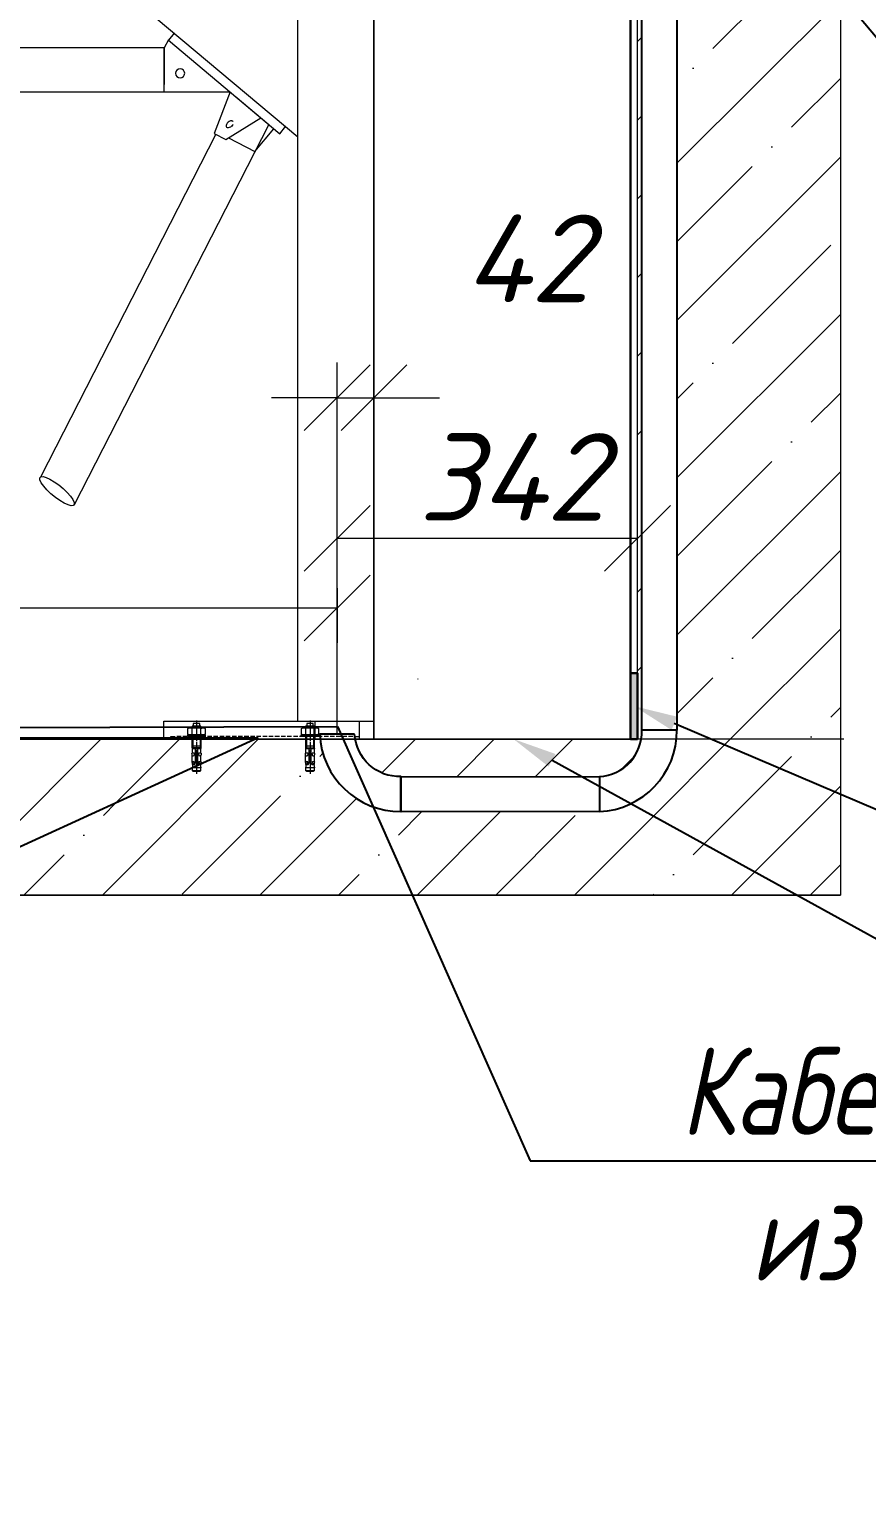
# Model space of a CAD drawing. Header units: millimetres. Extents: x 4247 to 622543, y -201358 to 142419.
# Drawn here: x 281899 to 282855, y -166163 to -164489 of the extents above; entities that cross this region are included whole.
import ezdxf
from ezdxf import colors
from ezdxf.entities.mleader import LeaderData, LeaderLine
from ezdxf.math import Vec2, Vec3

# ---------------------------------------------------------------- set-up
doc = ezdxf.new("R2010")
doc.units = ezdxf.units.MM
doc.linetypes.add('0', pattern=[0])
doc.layers.get('DEFPOINTS').update_dxf_attribs({"color": 252, "lineweight": 9})
doc.layers.add('PDF _Геометрия', color=7, linetype='Continuous')
doc.styles.add('ISOCPEUR100', font='isocpeur.ttf', dxfattribs={"oblique": 15, "height": 100})
doc.styles.add('ISOCPEUR_I', font='isocpeui.ttf', dxfattribs={"width": 0.8, "height": 250})
doc.dimstyles.new('Размеры_text_m75', dxfattribs={"dimtxt": 100, "dimasz": 75, "dimexe": 40, "dimexo": 0, "dimgap": 20, "dimtad": 1, "dimdec": 0, "dimzin": 0, "dimdsep": 46, "dimtxsty": 'ISOCPEUR100', "dimblk": 'OBLIQUE', "dimcen": 1, "dimclrd": 202, "dimclre": 202, "dimclrt": 202, "dimadec": 0, "dimazin": 0, "dimtfac": 1, "dimtdec": 0, "dimtix": 1, "dimtmove": 0, "dimatfit": 0, "dimfxl": 50, "dimtolj": 1, "dimtzin": 0, "dimlwd": 9, "dimlwe": 9, "dimarcsym": 0})
pattern_1 = [(45, (208165.9, -115546.28), (-89.80256, 89.80256), []), (45, (208255.7, -115546.28), (-89.80256, 89.80256), [158.75, -31.75, 0, -31.75])]

# ---------------------------------------------------------------- blocks, each defined once
blk = doc.blocks.new('_Oblique')
at = {"color": 0, "linetype": 'ByBlock', "lineweight": -2}
blk.add_line((-0.5, -0.5), (0.5, 0.5), dxfattribs=at)
blk = doc.blocks.new('*D472')
at = {"color": 202, "lineweight": 9, "transparency": 16777216}
for p, q in [((281500.3, -164510.3), (281500.3, -164068.3)), ((282292.6, -164259.1), (282292.6, -164068.3)), ((282292.6, -164108.3), (281500.3, -164108.3))]:
    blk.add_line(p, q, dxfattribs=at)
at = {"layer": 'DEFPOINTS', "color": 0, "linetype": '0', "transparency": 16777216}
for p in [(281500.3, -164108.3), (282292.6, -164259.1), (281500.3, -164510.3)]:
    blk.add_point(p, dxfattribs=at)
at = {"color": 202, "linetype": '0', "lineweight": 9, "transparency": 16777216, "xscale": 75, "yscale": 75, "zscale": 75, "rotation": 180}
blk.add_blockref('_Oblique', (281500.3, -164108.3), dxfattribs=at)
at = {"color": 202, "linetype": '0', "lineweight": 9, "transparency": 16777216, "xscale": 75, "yscale": 75, "zscale": 75}
blk.add_blockref('_Oblique', (282292.6, -164108.3), dxfattribs=at)
at = {"color": 202, "linetype": '0', "lineweight": 9, "transparency": 16777216, "insert": (281896.5, -164038.3), "char_height": 100, "attachment_point": 5, "style": 'ISOCPEUR100'}
blk.add_mtext('\\A1;792', dxfattribs=at)
blk = doc.blocks.new('*D474')
at = {"color": 202, "lineweight": 9, "transparency": 16777216}
for p, q in [((282250.6, -165293.8), (282250.6, -165030.1)), ((282593.5, -165272.4), (282593.5, -165030.1)), ((282250.6, -165070.1), (282593.5, -165070.1))]:
    blk.add_line(p, q, dxfattribs=at)
at = {"layer": 'DEFPOINTS', "color": 0, "linetype": '0', "transparency": 16777216}
for p in [(282593.5, -165070.1), (282593.5, -165272.4), (282250.6, -165293.8)]:
    blk.add_point(p, dxfattribs=at)
at = {"color": 202, "linetype": '0', "lineweight": 9, "transparency": 16777216, "xscale": 75, "yscale": 75, "zscale": 75, "rotation": 180}
blk.add_blockref('_Oblique', (282250.6, -165070.1), dxfattribs=at)
at = {"color": 202, "linetype": '0', "lineweight": 9, "transparency": 16777216, "xscale": 75, "yscale": 75, "zscale": 75}
blk.add_blockref('_Oblique', (282593.5, -165070.1), dxfattribs=at)
at = {"color": 202, "linetype": '0', "lineweight": 9, "transparency": 16777216, "insert": (282450.2, -165000.1), "char_height": 100, "attachment_point": 5, "style": 'ISOCPEUR100'}
blk.add_mtext('\\A1;342', dxfattribs=at)
blk = doc.blocks.new('*D475')
at = {"color": 202, "lineweight": 9, "transparency": 16777216}
for p, q in [((281458.2, -165127), (281458.2, -165189.7)), ((282250.6, -165127), (282250.6, -165189.7)), ((281458.2, -165149.7), (282250.6, -165149.7))]:
    blk.add_line(p, q, dxfattribs=at)
at = {"layer": 'DEFPOINTS', "color": 0, "linetype": '0', "transparency": 16777216}
for p in [(281458.2, -165127), (282250.6, -165127), (282250.6, -165149.7)]:
    blk.add_point(p, dxfattribs=at)
at = {"color": 202, "linetype": '0', "lineweight": 9, "transparency": 16777216, "xscale": 75, "yscale": 75, "zscale": 75, "rotation": 180}
blk.add_blockref('_Oblique', (281458.2, -165149.7), dxfattribs=at)
at = {"color": 202, "linetype": '0', "lineweight": 9, "transparency": 16777216, "xscale": 75, "yscale": 75, "zscale": 75}
blk.add_blockref('_Oblique', (282250.6, -165149.7), dxfattribs=at)
at = {"color": 202, "linetype": '0', "lineweight": 9, "transparency": 16777216, "insert": (281734.8, -165079.7), "char_height": 100, "attachment_point": 5, "style": 'ISOCPEUR100'}
blk.add_mtext('\\A1;792', dxfattribs=at)
blk = doc.blocks.new('*D490')
at = {"color": 202, "lineweight": 9, "transparency": 16777216}
for p, q in [((282250.6, -165293.8), (282250.6, -164869.6)), ((282292.6, -165029.6), (282292.6, -164869.6)), ((282250.6, -164909.6), (282175.6, -164909.6)), ((282250.6, -164909.6), (282292.6, -164909.6)), ((282292.6, -164909.6), (282367.6, -164909.6))]:
    blk.add_line(p, q, dxfattribs=at)
at = {"layer": 'DEFPOINTS', "color": 0, "linetype": 'ByBlock', "transparency": 16777216}
for p in [(282292.6, -164909.6), (282292.6, -165029.6), (282250.6, -165293.8)]:
    blk.add_point(p, dxfattribs=at)
at = {"color": 202, "linetype": 'ByBlock', "lineweight": 9, "transparency": 16777216, "xscale": 75, "yscale": 75, "zscale": 75}
blk.add_blockref('_Oblique', (282250.6, -164909.6), dxfattribs=at)
at = {"color": 202, "linetype": 'ByBlock', "lineweight": 9, "transparency": 16777216, "xscale": 75, "yscale": 75, "zscale": 75, "rotation": 180}
blk.add_blockref('_Oblique', (282292.6, -164909.6), dxfattribs=at)
at = {"color": 202, "linetype": 'ByBlock', "lineweight": 30, "transparency": 16777216, "insert": (282467.5, -164750.6), "char_height": 100, "attachment_point": 5, "style": 'ISOCPEUR100'}
blk.add_mtext('\\A1;42', dxfattribs=at)
blk = doc.blocks.new('*D492')
at = {"color": 202, "lineweight": 9, "transparency": 16777216}
for p, q in [((282585.5, -165299.5), (282585.5, -164068.2)), ((282593.5, -165299.5), (282593.5, -164068.2)), ((282585.5, -164108.2), (282510.5, -164108.2)), ((282585.5, -164108.2), (282593.5, -164108.2)), ((282593.5, -164108.2), (282959.1, -164108.2))]:
    blk.add_line(p, q, dxfattribs=at)
at = {"layer": 'DEFPOINTS', "color": 0, "linetype": '0', "transparency": 16777216}
for p in [(282593.5, -164108.2), (282585.5, -165299.5), (282593.5, -165299.5)]:
    blk.add_point(p, dxfattribs=at)
at = {"color": 202, "linetype": '0', "lineweight": 9, "transparency": 16777216, "xscale": 75, "yscale": 75, "zscale": 75}
blk.add_blockref('_Oblique', (282585.5, -164108.2), dxfattribs=at)
at = {"color": 202, "linetype": '0', "lineweight": 9, "transparency": 16777216, "xscale": 75, "yscale": 75, "zscale": 75, "rotation": 180}
blk.add_blockref('_Oblique', (282593.5, -164108.2), dxfattribs=at)
at = {"color": 202, "linetype": '0', "lineweight": 9, "transparency": 16777216, "insert": (282900.7, -164038.2), "char_height": 100, "attachment_point": 5, "style": 'ISOCPEUR100'}
blk.add_mtext('\\A1;8', dxfattribs=at)

msp = doc.modelspace()

# ---------------------------------------------------------------- hatches: boundary and pattern name
at = {"linetype": '0', "lineweight": 9, "transparency": 33554636}
h = msp.add_hatch(dxfattribs=at)
h.set_pattern_fill('ANSI35', color=256, scale=20)
h.set_pattern_definition([(45, (202863.25, -115546.28), (-89.80256, 89.80256), []), (45, (202953.05, -115546.28), (-89.80256, 89.80256), [158.75, -31.75, 0, -31.75])])
edge = h.paths.add_edge_path()
edge.add_arc((282547.158, -162920.263), 51.432, 3.30142, 25.687794)
edge.add_line((282593.507, -162897.969), (282593.507, -165299.572))
edge.add_line((282593.507, -165299.572), (282598.289, -165295.74))
edge.add_arc((282547.026, -165290.797), 51.501, 354.491893, 360)
edge.add_line((282598.527, -165290.797), (282598.505, -165289.3))
edge.add_line((282598.505, -165289.3), (282598.505, -162917.302))
h = msp.add_hatch(dxfattribs=at)
h.set_pattern_fill('ANSI35', color=256, scale=20)
h.set_pattern_definition(pattern_1)
h.paths.add_polyline_path([(280348.505, -163545.531, -0.30734063), (280277.234, -163514.973, 0.512368), (280161.836, -163514.973), (280161.836, -164742.67), (280348.477, -164602.857)])
h.paths.add_polyline_path([(280348.477, -164602.857), (280161.836, -164742.67), (280161.836, -164857.866), (280348.471, -164833.523)])
h.paths.add_polyline_path([(280348.471, -164833.523), (280161.836, -164857.866), (280161.836, -165362.263), (280348.459, -165282.741)])
h.paths.add_polyline_path([(280348.459, -165289.758), (280348.459, -165282.741), (280161.836, -165362.263), (280161.836, -165477.517), (281274.881, -165477.517), (281327.626, -165382.285), (280437.061, -165382.245, -0.40026962)])
h.paths.add_polyline_path([(282085.021, -165332.418), (282085.021, -165332.235), (282088.874, -165318.905, 0.66389322), (282084.777, -165315.52), (282085.021, -165315.52), (282085.021, -165310.466), (282085.021, -165299.574), (282052.521, -165299.574), (281500.323, -165299.571), (281500.323, -165299.574), (281483.327, -165299.574), (281477.818, -165299.574, -0.38318837), (281385.738, -165382.279), (281385.473, -165382.279), (281385.473, -165382.287), (281327.626, -165382.285), (281274.881, -165477.517), (281768.698, -165477.517)], flags=16)
h.paths.add_polyline_path([(282291.551, -165376.722, -0.28632763), (282231.075, -165299.574), (282219.589, -165299.574), (282219.589, -165301.664), (282215.071, -165310.48), (282215.071, -165299.574), (282095.015, -165299.574), (282095.015, -165309.598), (282095.015, -165310.212), (282085.021, -165310.212), (282085.021, -165299.574), (282052.521, -165299.574), (281500.323, -165299.571), (281500.323, -165299.574), (281483.327, -165299.574), (281477.818, -165299.574, -0.38318837), (281385.738, -165382.279), (281385.473, -165382.279), (281385.473, -165382.287), (281327.626, -165382.285), (281274.881, -165477.517), (282336.237, -165477.517)])
h.paths.add_polyline_path([(282088.012, -165328.48), (282085.811, -165328.48), (282085.458, -165330.158, 0.15556994)], flags=16)
h.paths.add_polyline_path([(282086.46, -165315.52), (282086.46, -165315.802), (282090.018, -165316.734), (282090.018, -165316.452)], flags=16)
h.paths.add_polyline_path([(282088.379, -165327.373), (282088.671, -165325.515), (282084.885, -165325.515, -0.60095481)], flags=16)
h.paths.add_polyline_path([(282085.021, -165336.471), (282085.021, -165332.235), (282090.018, -165332.235), (282088.996, -165318.075, 0.56343376), (282084.777, -165315.52), (282085.021, -165315.52), (282085.021, -165310.466), (282095.015, -165310.466), (282095.015, -165315.351), (282095.015, -165325.487), (282093.595, -165325.487), (282095.644, -165335.228), (282095.015, -165335.228), (282093.772, -165336.471)], flags=16)
h.paths.add_polyline_path([(282218.573, -165310.466), (282218.573, -165315.464), (282219.589, -165315.464), (282219.589, -165311.539)], flags=16)
h.paths.add_polyline_path([(282223.167, -165325.487), (282223.797, -165328.48), (282224.587, -165328.48), (282224.587, -165325.487)], flags=16)
h.paths.add_polyline_path([(282216.007, -165325.515), (282214.455, -165325.515, -0.60094796), (282217.952, -165327.374), (282218.21, -165325.515), (282216.007, -165325.515), (282214.591, -165332.235), (282219.589, -165332.235), (282217.952, -165327.374, 0.36619695), (282216.082, -165325.163), (282216.067, -165325.233), (282219.589, -165325.233), (282219.589, -165332.235), (282224.587, -165332.235), (282224.587, -165336.471), (282214.591, -165336.471), (282214.591, -165332.235)], flags=16)
h.paths.add_polyline_path([(282219.589, -165302.899), (282219.589, -165309.252), (282223.091, -165310.494), (282223.091, -165310.212)], flags=16)
h = msp.add_hatch(dxfattribs=at)
h.set_pattern_fill('ANSI35', color=256, scale=20)
h.set_pattern_definition(pattern_1)
h.paths.add_polyline_path([(282825.193, -163514.973, -0.54720999), (282708.905, -163514.973, 0.28909253), (282638.571, -163486.542), (282638.571, -163617.769), (282825.193, -163830.479)])
h.paths.add_polyline_path([(282825.193, -163830.479), (282638.571, -163617.769), (282638.571, -165282.741), (282678.071, -165299.573), (282825.193, -165299.574)])
at = {"linetype": 'ByBlock', "lineweight": 30}
h = msp.add_hatch(color=5, dxfattribs=at)
h.dxf.hatch_style = 1
h.paths.add_polyline_path([(282593.507, -165224.134), (282585.518, -165224.134), (282585.518, -165299.54), (282593.507, -165299.54)])
at = {"linetype": '0', "lineweight": 9, "transparency": 33554636}
h = msp.add_hatch(dxfattribs=at)
h.set_pattern_fill('ANSI35', color=256, scale=20)
h.set_pattern_definition(pattern_1)
edge = h.paths.add_edge_path()
edge.add_line((282085.021, -165332.418), (282085.021, -165326.125))
edge.add_spline(control_points=[(282084.879, -165325.544), (282084.907, -165326.814), (282085.471, -165327.831), (282086.177, -165327.831)], knot_values=[0, 0, 0, 0, 1, 1, 1, 1], degree=3, periodic=0)
edge.add_spline(control_points=[(282086.177, -165319.106), (282086.912, -165319.106), (282087.476, -165317.496), (282087.448, -165315.52)], knot_values=[0, 0, 0, 0, 1, 1, 1, 1], degree=3, periodic=0)
edge.add_spline(control_points=[(282084.765, -165315.548), (282084.794, -165317.525), (282085.415, -165319.106), (282086.177, -165319.106)], knot_values=[0, 0, 0, 0, 1, 1, 1, 1], degree=3, periodic=0)
edge.add_line((282083.748, -165309.598), (282085.021, -165309.598))
edge.add_line((282085.021, -165309.598), (282085.021, -165307.473))
edge.add_line((282085.021, -165307.473), (282085.021, -165299.574))
edge.add_line((282085.021, -165299.574), (282052.521, -165299.574))
edge.add_line((282052.521, -165299.574), (281500.323, -165299.565))
edge.add_line((281500.323, -165299.565), (281500.323, -165299.574))
edge.add_line((281500.323, -165299.574), (281477.818, -165299.574))
edge.add_arc((281385.742, -165289.673), 92.606, 269.997443, 353.862447, ccw=False)
edge.add_line((281385.738, -165382.279), (281385.473, -165382.279))
edge.add_line((281385.473, -165382.279), (281385.473, -165382.287))
edge.add_line((281385.473, -165382.287), (281327.626, -165382.285))
edge.add_line((281327.626, -165382.285), (281274.881, -165477.517))
edge.add_line((281274.881, -165477.517), (281768.698, -165477.517))
edge.add_line((281768.698, -165477.517), (282085.021, -165332.418))
h = msp.add_hatch(dxfattribs=at)
h.set_pattern_fill('ANSI35', color=256, scale=20)
h.set_pattern_definition(pattern_1)
h.paths.add_polyline_path([(282597.774, -165299.572), (282292.607, -165299.568), (282292.607, -165299.574), (282271.23, -165299.574, 0.37480404), (282323.645, -165342.279), (282323.645, -165342.5), (282549.969, -165342.213, 0.3487971)])
h = msp.add_hatch(dxfattribs=at)
h.set_pattern_fill('ANSI35', color=256, scale=20)
h.set_pattern_definition(pattern_1)
h.paths.add_polyline_path([(282825.193, -165362.263), (282678.071, -165299.573), (282638.027, -165299.572, -0.25922652), (282585.95, -165373.193), (282775.485, -165477.517), (282825.193, -165477.517)])
h = msp.add_hatch(dxfattribs=at)
h.set_pattern_fill('ANSI35', color=256, scale=20)
h.set_pattern_definition(pattern_1)
h.paths.add_polyline_path([(282825.193, -165299.574), (282678.071, -165299.573), (282825.193, -165362.263)])
h = msp.add_hatch(dxfattribs=at)
h.set_pattern_fill('ANSI35', color=256, scale=20)
h.set_pattern_definition(pattern_1)
h.paths.add_polyline_path([(282585.95, -165373.193, -0.10096262), (282549.969, -165382.251), (282323.256, -165382.279, -0.08756021), (282291.551, -165376.722), (282336.237, -165477.517), (282775.485, -165477.517)])

# ---------------------------------------------------------------- linework, layer by layer
at = {"color": 18, "linetype": '0', "lineweight": 9, "true_color": 0x000000}
for p, q in [((282825.193, -163514.973), (282825.193, -165477.517)), ((280393.522, -165299.566), (282593.507, -165299.54)), ((282829.263, -165299.574), (280393.522, -165299.546)), ((282825.193, -165477.517), (280161.836, -165477.517)), ((280992.648, -165477.517), (282825.193, -165477.517))]:
    msp.add_line(p, q, dxfattribs=at)
at = {"color": 30, "linetype": '0', "lineweight": 25, "true_color": 0xff8000}
msp.add_line((282638.571, -165289.3), (282598.505, -165289.3), dxfattribs=at)
msp.add_lwpolyline([(282638.571, -163486.542), (282638.571, -165289.3), (282598.505, -165289.3), (282598.505, -163508.79)], dxfattribs=at)
at = {"color": 18, "linetype": '0', "lineweight": 9, "true_color": 0x000000}
msp.add_lwpolyline([(282593.507, -165299.54), (282593.507, -163514.973)], dxfattribs=at)
at = {"color": 30, "linetype": 'ByBlock', "lineweight": 30, "true_color": 0xf8991e}
msp.add_lwpolyline([(282585.507, -164380.143), (282585.518, -165299.54)], dxfattribs=at)
at = {"color": 5, "linetype": 'ByBlock', "lineweight": 30}
msp.add_lwpolyline([(282593.507, -165299.54), (282585.518, -165299.54), (282585.518, -165224.134), (282593.507, -165224.134)], close=True, dxfattribs=at)
at = {"color": 30, "linetype": '0', "lineweight": 25, "true_color": 0xff8000}
msp.add_lwpolyline([(282270.574, -165293.838), (282230.638, -165293.838, 0.40194154), (282323.419, -165382.279), (282323.419, -165342.286, -0.40589503)], format="xyb", close=True, dxfattribs=at)
msp.add_lwpolyline([(282323.645, -165342.5), (282549.969, -165342.213), (282549.969, -165382.251), (282323.645, -165382.509)], close=True, dxfattribs=at)
for centre, radius, start, end in [((282545.759, -165289.534), 92.812, 272.599647, 0.144507), ((282547.026, -165290.797), 51.501, 273.275361, 1.665157)]:
    msp.add_arc(centre, radius, start, end, dxfattribs=at)
at = {"layer": 'PDF _Геометрия', "color": 30, "linetype": '0', "lineweight": 9, "true_color": 0xff8000}
msp.add_line((282549.969, -165342.213), (282549.969, -165382.251), dxfattribs=at)
at = {"layer": 'PDF _Геометрия', "color": 7, "linetype": '0', "lineweight": 0}
for points in [[(282270.611, -165296.581), (282275.609, -165296.581), (282275.609, -165299.574), (282292.607, -165299.574), (282292.607, -164259.104), (281999.496, -164259.104), (281999.496, -164438.68), (282205.584, -164611.762)], [(282292.607, -164259.104), (282292.607, -165299.574), (282052.521, -165299.574), (282052.521, -165278.906), (282292.607, -165278.906)], [(282205.584, -165278.906), (282205.584, -164259.104)], [(282057.998, -164500.995), (282053.03, -164510.313), (282053.03, -164551.875)], [(282064.55, -164493.315), (282057.885, -164501.221), (282185.199, -164608.346), (282191.609, -164600.017)], [(282134.234, -164565.372), (282172.493, -164597.616), (281949.998, -165032.751)], [(282053.03, -164560.346), (282128.248, -164560.346), (282110.319, -164607.922), (282123.448, -164614.671), (282163.43, -164589.993)], [(282131.777, -164597.504), (282131.1, -164598.492), (282130.197, -164599.424), (282129.152, -164600.186)], [(282130.197, -164593.466), (282131.1, -164593.635), (282131.777, -164594.059)], [(282112.041, -164608.826), (281911.74, -165000.534)], [(282126.413, -164612.835), (282156.765, -164628.365), (282178.451, -164602.642)], [(282084.794, -165286.699), (282095.241, -165286.699)], [(282095.015, -165286.699), (282095.015, -165284.581), (282085.021, -165284.581), (282085.021, -165286.699)], [(282094.394, -165284.581), (282085.641, -165284.581)], [(282093.772, -165284.581), (282093.772, -165281.56), (282086.263, -165281.56), (282086.263, -165284.581)], [(282214.365, -165286.699), (282224.813, -165286.699)], [(282224.587, -165286.699), (282224.587, -165284.581), (282214.591, -165284.581), (282214.591, -165286.699)], [(282223.966, -165284.581), (282215.213, -165284.581)], [(282223.345, -165284.581), (282223.345, -165281.56), (282215.834, -165281.56), (282215.834, -165284.581)], [(282060.512, -165299.574), (282060.512, -165296.581), (282065.509, -165296.581)], [(282072.512, -165296.581), (282067.514, -165296.581)], [(282079.514, -165296.581), (282074.516, -165296.581)], [(282086.516, -165296.581), (282081.519, -165296.581)], [(282095.015, -165296.581), (282095.015, -165309.598), (282085.021, -165309.598), (282085.021, -165296.581)], [(282085.528, -165304.48), (282085.528, -165307.473)], [(282093.519, -165296.581), (282088.521, -165296.581)], [(282094.535, -165304.48), (282094.535, -165307.473)], [(282100.521, -165296.581), (282095.523, -165296.581)], [(282107.523, -165296.581), (282102.526, -165296.581)], [(282114.526, -165296.581), (282109.528, -165296.581)], [(282121.528, -165296.581), (282116.53, -165296.581)], [(282128.53, -165296.581), (282123.532, -165296.581)], [(282135.561, -165296.581), (282130.535, -165296.581)], [(282142.564, -165296.581), (282137.537, -165296.581)], [(282149.566, -165296.581), (282144.539, -165296.581)], [(282156.568, -165296.581), (282151.542, -165296.581)], [(282163.571, -165296.581), (282158.544, -165296.581)], [(282170.573, -165296.581), (282165.575, -165296.581)], [(282177.575, -165296.581), (282172.578, -165296.581)], [(282184.578, -165296.581), (282179.58, -165296.581)], [(282191.58, -165296.581), (282186.582, -165296.581)], [(282198.582, -165296.581), (282193.584, -165296.581)], [(282205.584, -165296.581), (282200.587, -165296.581)], [(282212.587, -165296.581), (282207.589, -165296.581)], [(282219.589, -165296.581), (282214.591, -165296.581), (282214.591, -165309.598), (282224.587, -165309.598), (282224.587, -165296.581)], [(282215.071, -165304.48), (282215.071, -165307.473)], [(282226.591, -165296.581), (282221.594, -165296.581)], [(282224.079, -165304.48), (282224.079, -165307.473)], [(282233.594, -165296.581), (282228.596, -165296.581)], [(282240.596, -165296.581), (282235.598, -165296.581)], [(282247.598, -165296.581), (282242.601, -165296.581)], [(282254.601, -165296.581), (282249.603, -165296.581)], [(282261.603, -165296.581), (282256.607, -165296.581)], [(282268.607, -165296.581), (282263.609, -165296.581)], [(282090.018, -165311.539), (282090.018, -165315.464), (282090.018, -165313.515), (282090.018, -165315.464)], [(282219.589, -165311.539), (282219.589, -165315.464), (282219.589, -165313.515), (282219.589, -165315.464)], [(282224.587, -165325.374), (282224.587, -165317.666)], [(282085.811, -165328.48), (282085.021, -165332.235)], [(282095.015, -165335.228), (282093.772, -165336.471), (282086.263, -165336.471), (282085.021, -165335.228), (282095.015, -165335.228), (282095.015, -165332.235), (282085.021, -165332.235), (282085.021, -165335.228)], [(282091.034, -165325.233), (282089.03, -165325.233)], [(282094.225, -165328.48), (282095.015, -165332.235)], [(282215.383, -165328.48), (282214.591, -165332.235)], [(282224.587, -165335.228), (282223.345, -165336.471), (282215.834, -165336.471), (282214.591, -165335.228), (282224.587, -165335.228), (282224.587, -165332.235), (282214.591, -165332.235), (282214.591, -165335.228)], [(282220.578, -165325.233), (282218.573, -165325.233)], [(282224.785, -165325.487), (282222.243, -165325.487)], [(282223.797, -165328.48), (282224.587, -165332.235)]]:
    msp.add_lwpolyline(points, dxfattribs=at)
for points in [[(282053.03, -164510.313), (281550.272, -164510.313), (281550.272, -164560.346), (282053.03, -164560.346)], [(281946.13, -165022.05), (281948.842, -165025.946), (281950.338, -165029.165), (281950.478, -165031.537), (281949.293, -165032.864), (281946.865, -165033.061), (281943.335, -165032.129), (281938.93, -165030.125), (281933.989, -165027.16), (281928.822, -165023.489), (281923.797, -165019.311), (281919.25, -165014.934), (281915.496, -165010.671), (281912.785, -165006.774), (281911.288, -165003.555), (281911.147, -165001.184), (281912.333, -164999.857), (281914.761, -164999.659), (281918.319, -165000.591), (281922.695, -165002.595), (281927.636, -165005.56), (281932.804, -165009.231), (281937.829, -165013.41), (281942.376, -165017.786)], [(282342.639, -165230.797), (282342.639, -165231.079)], [(282099.844, -165287.461), (282099.844, -165293.956), (282098.516, -165294.69), (282081.519, -165294.69), (282080.191, -165293.956), (282080.191, -165287.461), (282081.519, -165286.699), (282098.516, -165286.699)], [(282229.415, -165287.461), (282229.415, -165293.956), (282228.089, -165294.69), (282211.091, -165294.69), (282209.763, -165293.956), (282209.763, -165287.461), (282211.091, -165286.699), (282228.089, -165286.699)], [(282225.575, -165278.904), (282275.608, -165278.904), (282275.608, -165299.544), (282225.575, -165299.544)], [(282080.023, -165294.69), (282100.042, -165294.69), (282100.042, -165296.553), (282080.023, -165296.553)], [(282209.594, -165294.69), (282229.612, -165294.69), (282229.612, -165296.553), (282209.594, -165296.553)], [(282085.021, -165307.473), (282085.021, -165310.212), (282095.015, -165310.212), (282095.015, -165307.473)], [(282086.46, -165315.52), (282086.46, -165315.802)], [(282086.516, -165310.212), (282086.516, -165310.494)], [(282086.516, -165310.212), (282086.516, -165310.494)], [(282090.018, -165310.522), (282090.018, -165310.805)], [(282090.018, -165316.452), (282090.018, -165316.734)], [(282093.519, -165310.212), (282093.519, -165310.494)], [(282093.519, -165310.212), (282093.519, -165310.494)], [(282094.281, -165315.464), (282094.281, -165315.746)], [(282214.591, -165307.473), (282214.591, -165310.212), (282224.587, -165310.212), (282224.587, -165307.473)], [(282216.032, -165315.52), (282216.032, -165315.802)], [(282216.089, -165310.212), (282216.089, -165310.494)], [(282216.089, -165310.212), (282216.089, -165310.494)], [(282219.589, -165310.522), (282219.589, -165310.805)], [(282219.589, -165316.452), (282219.589, -165316.734)], [(282223.091, -165310.212), (282223.091, -165310.494)], [(282223.091, -165310.212), (282223.091, -165310.494)], [(282223.824, -165315.464), (282223.824, -165315.746)]]:
    msp.add_lwpolyline(points, close=True, dxfattribs=at)
for points in [[(282071.326, -164534.031, 0.41397502), (282066.159, -164539.198, 0.41397757), (282071.326, -164544.365, 0.41387758), (282076.493, -164539.198, 0.41387503)], [(282095.27, -165315.464), (282092.587, -165315.464, -0.22102913)], [(282224.842, -165315.464), (282222.159, -165315.464, -0.2210294)]]:
    msp.add_lwpolyline(points, format="xyb", close=True, dxfattribs=at)
for points in [[(282080.785, -165294.266, 0.26963969), (282085.105, -165293.956), (282085.105, -165287.461, 0.26950301), (282080.785, -165287.122)], [(282099.25, -165294.266, -0.26963948), (282094.93, -165293.956), (282094.93, -165287.461, -0.2695028), (282099.25, -165287.122)], [(282210.328, -165294.266, 0.26821476), (282214.677, -165293.956), (282214.677, -165287.461, 0.26810928), (282210.328, -165287.122)], [(282228.822, -165294.266, -0.26965681), (282224.503, -165293.956), (282224.503, -165287.461, -0.26952148), (282228.822, -165287.122)], [(282095.015, -165315.351), (282095.015, -165310.466), (282085.021, -165310.466), (282085.021, -165315.407, -0.22103094), (282087.448, -165315.52), (282084.765, -165315.52)], [(282084.879, -165325.515), (282087.392, -165325.515, 0.28644411), (282085.021, -165325.431), (282085.021, -165317.496)], [(282085.021, -165326.56), (282085.021, -165328.48), (282088.012, -165328.48, 0.11972208), (282089.03, -165326.334), (282089.03, -165310.466)], [(282091.034, -165310.466), (282091.034, -165326.334, 0.08855242), (282092.023, -165328.48), (282095.015, -165328.48), (282095.015, -165326.729)], [(282095.213, -165325.487), (282092.7, -165325.487, -0.3033123), (282095.015, -165325.374), (282095.015, -165317.666)], [(282224.587, -165315.351), (282224.587, -165310.466), (282214.591, -165310.466), (282214.591, -165315.407, -0.22103098), (282217.021, -165315.52), (282214.338, -165315.52)], [(282214.451, -165325.515), (282216.964, -165325.515, 0.28644443), (282214.591, -165325.431), (282214.591, -165317.496)], [(282214.591, -165326.56), (282214.591, -165328.48), (282217.584, -165328.48, 0.12865491), (282218.573, -165326.334), (282218.573, -165310.466)], [(282220.578, -165310.466), (282220.578, -165326.334, 0.09597359), (282221.594, -165328.48), (282224.587, -165328.48), (282224.587, -165326.729)]]:
    msp.add_lwpolyline(points, format="xyb", dxfattribs=at)
at = {"layer": 'PDF _Геометрия', "color": 3, "linetype": '0', "lineweight": 0}
for points in [[(282085.951, -165284.581), (282085.951, -165286.699)], [(282094.084, -165284.581), (282094.084, -165286.699)], [(282215.523, -165284.581), (282215.523, -165286.699)], [(282223.655, -165284.581), (282223.655, -165286.699)], [(282085.951, -165296.581), (282085.951, -165309.598)], [(282094.084, -165296.581), (282094.084, -165309.598)], [(282215.523, -165296.581), (282215.523, -165309.598)], [(282223.655, -165296.581), (282223.655, -165309.598)]]:
    msp.add_lwpolyline(points, dxfattribs=at)
at = {"layer": 'PDF _Геометрия', "color": 1, "linetype": '0', "lineweight": 0}
for points in [[(282090.018, -165278.2), (282090.018, -165301.664)], [(282219.589, -165278.2), (282219.589, -165301.664)], [(282090.018, -165302.899), (282090.018, -165309.252)], [(282219.589, -165302.899), (282219.589, -165309.252)], [(282090.018, -165315.605), (282090.018, -165339.068)], [(282219.589, -165315.605), (282219.589, -165339.068)]]:
    msp.add_lwpolyline(points, dxfattribs=at)
at = {"layer": 'PDF _Геометрия', "color": 3, "linetype": '0', "lineweight": 0}
for points in [[(282095.015, -165310.212), (282095.015, -165310.494)], [(282224.587, -165310.212), (282224.587, -165310.494)]]:
    msp.add_lwpolyline(points, close=True, dxfattribs=at)
at = {"layer": 'PDF _Геометрия', "color": 7, "linetype": '0', "lineweight": 0}
for centre, radius, start, end in [((282090.018, -165302.909), 16.21, 72.356874, 107.643126), ((282219.59, -165302.909), 16.21, 72.356874, 107.643126), ((282090.018, -165278.042), 16.654, 252.842979, 287.157021), ((282219.59, -165278.042), 16.654, 252.842979, 287.157021)]:
    msp.add_arc(centre, radius, start, end, dxfattribs=at)
msp.add_ellipse((282128.042, -164597.345), major_axis=(3.949, 3.102), ratio=0.59084752, start_param=0.6183713, end_param=4.53566824, dxfattribs=at)
for points in [[(282084.765, -165315.548), (282084.765, -165315.52), (282084.765, -165315.52), (282084.765, -165315.52)], [(282086.177, -165319.106), (282085.415, -165319.106), (282084.794, -165317.525), (282084.765, -165315.548)], [(282087.448, -165315.52), (282087.476, -165317.496), (282086.912, -165319.106), (282086.177, -165319.106)], [(282092.587, -165315.492), (282092.587, -165315.492), (282092.587, -165315.492), (282092.587, -165315.464)], [(282093.998, -165319.05), (282093.236, -165319.078), (282092.616, -165317.468), (282092.587, -165315.492)], [(282095.27, -165315.464), (282095.297, -165317.44), (282094.733, -165319.05), (282093.998, -165319.05)], [(282214.338, -165315.548), (282214.338, -165315.52), (282214.338, -165315.52), (282214.338, -165315.52)], [(282215.749, -165319.106), (282214.987, -165319.106), (282214.365, -165317.525), (282214.338, -165315.548)], [(282217.021, -165315.52), (282217.048, -165317.496), (282216.483, -165319.106), (282215.749, -165319.106)], [(282222.159, -165315.492), (282222.159, -165315.492), (282222.159, -165315.492), (282222.159, -165315.464)], [(282223.542, -165319.05), (282222.808, -165319.078), (282222.186, -165317.468), (282222.159, -165315.492)], [(282224.842, -165315.464), (282224.869, -165317.44), (282224.277, -165319.05), (282223.542, -165319.05)], [(282084.879, -165325.544), (282084.879, -165325.544), (282084.879, -165325.544), (282084.879, -165325.515)], [(282086.177, -165327.831), (282085.471, -165327.831), (282084.907, -165326.814), (282084.879, -165325.544)], [(282087.392, -165325.515), (282087.419, -165326.786), (282086.856, -165327.802), (282086.177, -165327.831)], [(282093.998, -165327.774), (282093.293, -165327.774), (282092.7, -165326.758), (282092.7, -165325.487)], [(282095.213, -165325.487), (282095.213, -165326.729), (282094.677, -165327.774), (282093.998, -165327.774)], [(282214.451, -165325.544), (282214.451, -165325.544), (282214.451, -165325.544), (282214.451, -165325.515)], [(282215.749, -165327.831), (282215.044, -165327.831), (282214.451, -165326.814), (282214.451, -165325.544)], [(282216.964, -165325.515), (282216.992, -165326.786), (282216.426, -165327.802), (282215.749, -165327.831)], [(282222.243, -165325.487), (282223.034, -165324.979), (282224.023, -165324.979), (282224.785, -165325.487)], [(282223.542, -165327.774), (282222.865, -165327.774), (282222.272, -165326.758), (282222.243, -165325.487)], [(282224.785, -165325.487), (282224.785, -165326.729), (282224.248, -165327.774), (282223.542, -165327.774)]]:
    msp.add_open_spline(points, degree=3, dxfattribs=at)

# ---------------------------------------------------------------- dimensions: what is measured, and where the dimension line sits
at = {"color": 18, "linetype": '0', "lineweight": 9, "true_color": 0x000000}
dim = msp.add_linear_dim(base=(281500.323, -164108.271), p1=(282292.607, -164259.104), p2=(281500.323, -164510.313), dimstyle='Размеры_text_m75', dxfattribs=at)
dim.commit()
dim.dimension.update_dxf_attribs({"geometry": '*D472', "text_midpoint": (281896.465, -164038.271)})
for base, p1, p2, picture, middle in [((282593.507, -164108.222), (282585.518, -165299.54), (282593.507, -165299.54), '*D492', (282900.657, -164108.222)), ((282250.606, -165149.709), (281458.238, -165126.977), (282250.606, -165126.977), '*D475', (281734.837, -165149.709))]:
    dim = msp.add_linear_dim(base=base, p1=p1, p2=p2, dimstyle='Размеры_text_m75', dxfattribs=at)
    dim.commit()
    dim.dimension.update_dxf_attribs({"geometry": picture, "text_midpoint": middle, "dimtype": 160})
at = {"color": 30, "linetype": 'ByBlock', "lineweight": 30, "true_color": 0xf8991e}
dim = msp.add_linear_dim(base=(282292.607, -164909.614), p1=(282250.606, -165293.769), p2=(282292.607, -165029.607), dimstyle='Размеры_text_m75', override={"dimtmove": 1}, dxfattribs=at)
dim.commit()
dim.dimension.update_dxf_attribs({"geometry": '*D490', "text_midpoint": (282467.478, -164820.567), "dimtype": 160})
at = {"color": 18, "linetype": '0', "lineweight": 9, "true_color": 0x000000}
dim = msp.add_linear_dim(base=(282593.507, -165070.051), p1=(282250.606, -165293.769), p2=(282593.507, -165272.443), text='342', dimstyle='Размеры_text_m75', dxfattribs=at)
dim.commit()
dim.dimension.update_dxf_attribs({"geometry": '*D474', "text_midpoint": (282450.161, -165070.051), "dimtype": 160})

# ---------------------------------------------------------------- leaders
ml = msp.add_multileader_mtext('Standard', dxfattribs=at)
ml.set_content('{\\C256;Труба ПДН гладкая \\fISOCPEUR|b0|i0|c204|p34;⌀40\\Pв штробе/ГКЛ}', color=7, style='ISOCPEUR_I')
ml.set_leader_properties(color=7, linetype='Continuous', lineweight=25)
ml.build(insert=Vec2(0, 0))
ml.multileader.update_dxf_attribs({"text_left_attachment_type": 6, "text_right_attachment_type": 6, "dogleg_length": 50, "arrow_head_size": 50})
ctx = ml.context
ctx.base_point, ctx.char_height, ctx.arrow_head_size, ctx.landing_gap_size, ctx.plane_origin = Vec3(283060.799, -164670.948), 100, 50, 50, Vec3(282618.538, -164201.62)
ctx.left_attachment, ctx.right_attachment = 6, 6
notes = []
notes.append((ctx, [(0, (1, 1, 0), (283010.799, -164670.948), (1, 0), 50, [(0, [(282618.538, -164201.62)], 0, [])])]))
ctx.mtext.insert, ctx.mtext.flow_direction = Vec3(283110.799, -164540.948), 5
ml = msp.add_multileader_mtext('Standard', dxfattribs=at)
ml.set_content('Плинтус напольный, толщина 8 мм ', color=7, style='ISOCPEUR_I')
ml.set_leader_properties(color=7, linetype='Continuous', lineweight=25)
ml.build(insert=Vec2(0, 0))
ml.multileader.update_dxf_attribs({"text_left_attachment_type": 6, "text_right_attachment_type": 6, "dogleg_length": 50, "arrow_head_size": 50})
ctx = ml.context
ctx.base_point, ctx.char_height, ctx.arrow_head_size, ctx.landing_gap_size, ctx.plane_origin = Vec3(283060.799, -165441.352), 100, 50, 50, Vec3(282560.577, -165133.853)
ctx.left_attachment, ctx.right_attachment, ctx.text_align_type = 6, 6, 2
notes.append((ctx, [(0, (1, 1, 0), (283010.799, -165441.352), (1, 0), 50, [(0, [(282589.513, -165261.837)], 0, [])])]))
ctx.mtext.insert, ctx.mtext.alignment, ctx.mtext.flow_direction = Vec3(284941.648, -165311.352), 3, 5
ml = msp.add_multileader_mtext('Standard', dxfattribs=at)
ml.set_content('Кабельный ввод в турникет, в месте вывода \\Pиз стяжки технологический запас 5 метров ', color=7, style='ISOCPEUR_I')
ml.set_leader_properties(color=7, linetype='Continuous', lineweight=25)
ml.build(insert=Vec2(0, 0))
ml.multileader.update_dxf_attribs({"text_left_attachment_type": 6, "text_right_attachment_type": 6, "dogleg_length": 50, "arrow_head_size": 50})
ctx = ml.context
ctx.base_point, ctx.char_height, ctx.arrow_head_size, ctx.landing_gap_size, ctx.plane_origin = Vec3(282520.862, -165781.183), 100, 50, 50, Vec3(281458.16, -165287.52)
ctx.left_attachment, ctx.right_attachment, ctx.text_align_type = 6, 6, 2
notes.append((ctx, [(0, (1, 1, 0), (282470.862, -165781.183), (1, 0), 50, [(1, [(281458.16, -165287.52), (282250.928, -165285.091)], 0, [])])]))
ctx.mtext.insert, ctx.mtext.alignment, ctx.mtext.flow_direction = Vec3(284948.862, -165651.183), 3, 5
ml = msp.add_multileader_mtext('Standard', dxfattribs=at)
ml.set_content('Монтажная пластина', color=7, style='ISOCPEUR_I')
ml.set_leader_properties(color=7, linetype='Continuous', lineweight=25)
ml.build(insert=Vec2(0, 0))
ml.multileader.update_dxf_attribs({"text_left_attachment_type": 6, "text_right_attachment_type": 6, "dogleg_length": 50, "arrow_head_size": 50})
ctx = ml.context
ctx.base_point, ctx.char_height, ctx.arrow_head_size, ctx.landing_gap_size, ctx.plane_origin = Vec3(279841.727, -165781.183), 100, 50, 50, Vec3(274981.982, -168835.543)
ctx.left_attachment, ctx.right_attachment, ctx.text_align_type = 6, 6, 2
notes.append((ctx, [(1, (1, 1, 0), (281106.697, -165781.183), (-1, 0), 50, [(2, [(281374.086, -165298.399), (282160.241, -165297.914)], 0, [])])]))
ctx.mtext.insert, ctx.mtext.alignment, ctx.mtext.flow_direction = Vec3(281006.697, -165661.183), 3, 5
ml = msp.add_multileader_mtext('Standard', dxfattribs=at)
ml.set_content('Уровень чистого пола ', color=7, style='ISOCPEUR_I')
ml.set_leader_properties(color=7, linetype='Continuous', lineweight=25)
ml.build(insert=Vec2(0, 0))
ml.multileader.update_dxf_attribs({"text_left_attachment_type": 6, "text_right_attachment_type": 6, "dogleg_length": 50, "arrow_head_size": 50})
ctx = ml.context
ctx.base_point, ctx.char_height, ctx.arrow_head_size, ctx.landing_gap_size, ctx.plane_origin = Vec3(283060.799, -165607.039), 100, 50, 50, Vec3(282560.577, -165299.54)
ctx.left_attachment, ctx.right_attachment, ctx.text_align_type = 6, 6, 2
notes.append((ctx, [(0, (1, 1, 0), (283010.799, -165607.039), (1, 0), 50, [(0, [(282452.139, -165299.54)], 0, [])])]))
ctx.mtext.insert, ctx.mtext.alignment, ctx.mtext.flow_direction = Vec3(284258.92, -165477.039), 3, 5
for ctx, leaders in notes:
    for number, flags, end, landing, length, lines in leaders:
        leader = LeaderData()
        leader.index, (leader.has_last_leader_line, leader.has_dogleg_vector, leader.attachment_direction) = number, flags
        leader.last_leader_point, leader.dogleg_vector, leader.dogleg_length = Vec3(end), Vec3(landing), length
        for number, points, colour, breaks in lines:
            line = LeaderLine()
            line.index, line.vertices, line.color, line.breaks = number, Vec3.list(points), colors.encode_raw_color(colour), breaks
            leader.lines.append(line)
        ctx.leaders.append(leader)

doc.saveas('drawing.dxf')
